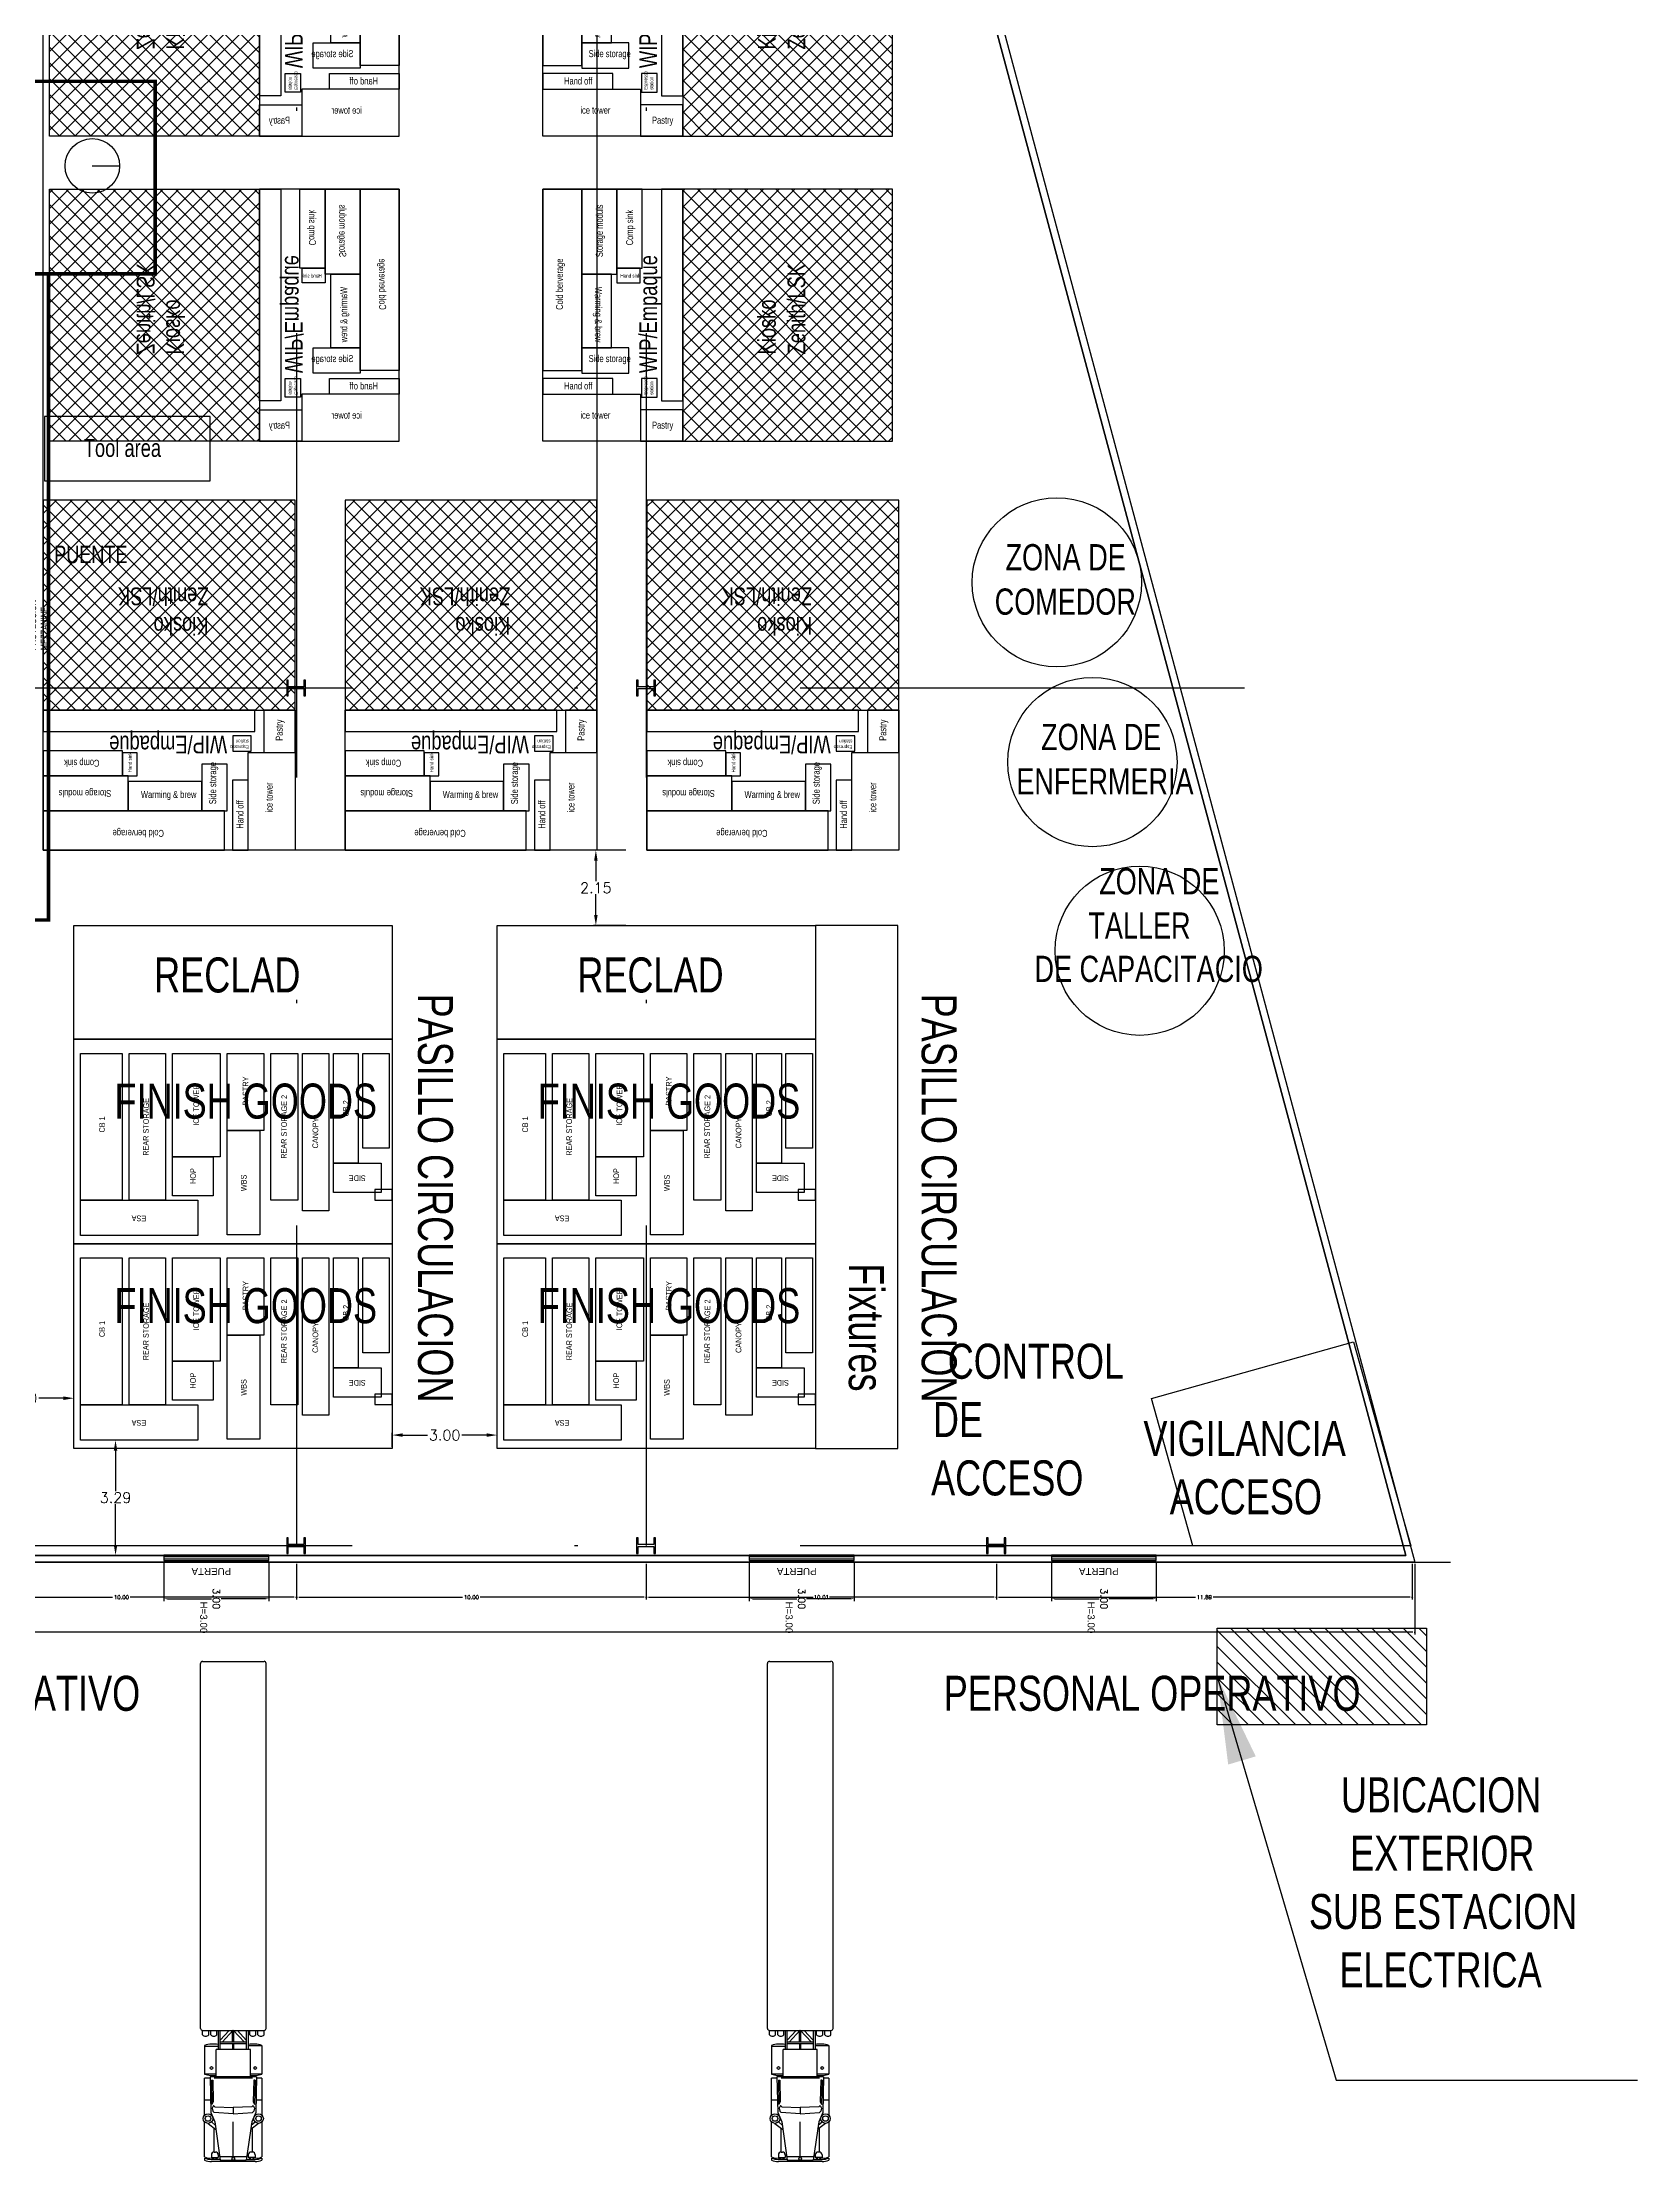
# Model space of a CAD drawing. Header units: millimetres. Extents: x -3 to 3438, y -2371 to 140.
# Drawn here: x 1212.5 to 1258.1, y 21.3 to 81.9 of the extents above; entities that cross this region are included whole.
import ezdxf

# ---------------------------------------------------------------- set-up
doc = ezdxf.new("R2010")
doc.units = ezdxf.units.MM
doc.linetypes.add('DASHDOT', pattern=[25.4, 12.7, -6.35, 0, -6.35])
doc.linetypes.add('DASHED2', pattern=[0.375, 0.25, -0.125])
doc.layers.get('0').update_dxf_attribs({"color": 3})
for name, color, linetype in [('1- 2', 223, 'Continuous'), ('1- muro de carga', 5, 'Continuous'), ('DIM GENERAL', 1, 'Continuous'), ('dim-75', 2, 'Continuous'), ('ejes', 140, 'DASHDOT'), ('LINEA LIMITE DE ZONIFICACION', 2, 'Continuous'), ('LINEA PROYECCION', 1, 'DASHED2')]:
    doc.layers.add(name, color=color, linetype=linetype)
doc.styles.add('75', font='romans.shx', dxfattribs={"height": 0.112})
doc.styles.add('ARRAY BASE$0$Standard', font='arial.ttf')
doc.styles.add('ARRAY BASE$0$STYLE1', font='swissc.ttf', dxfattribs={"width": 0.9})
doc.styles.get("Standard").update_dxf_attribs({"font": 'arial.ttf'})
doc.styles.add('TEXTO GENERAL', font='swissc.ttf', dxfattribs={"width": 0.9, "height": 1})
doc.styles.add('TEXTOS', font='romans.shx')
doc.dimstyles.new('ARRAY BASE$0$ISO-25', dxfattribs={"dimtxt": 2.5, "dimasz": 2.5, "dimexe": 1.25, "dimexo": 0.625, "dimtad": 1, "dimtxsty": 'ARRAY BASE$0$Standard', "dimcen": 2.5, "dimadec": 0, "dimazin": 0, "dimtfac": 1, "dimtmove": 0, "dimatfit": 3, "dimfxl": 1, "dimarcsym": 0})
doc.dimstyles.new('DIM-75P', dxfattribs={"dimtxt": 0.3, "dimasz": 0.3, "dimexe": 0.0675, "dimexo": 0.0468, "dimgap": 0.0375, "dimtad": 0, "dimtih": 1, "dimtoh": 1, "dimzin": 0, "dimdsep": 46, "dimtxsty": 'TEXTOS', "dimcen": 0.3, "dimclrd": 1, "dimclre": 1, "dimclrt": 2, "dimadec": 0, "dimazin": 0, "dimtfac": 1, "dimtmove": 1, "dimatfit": 3, "dimldrblk": 'flecha', "dimfxl": 0.045, "dimtolj": 1, "dimtzin": 0, "dimlwd": -1, "dimlwe": -1, "dimarcsym": 0})

# ---------------------------------------------------------------- blocks, each defined once
blk = doc.blocks.new('flecha')
at = {"ltscale": 6}
for points in [[(-0.02, 0.03), (-0.11, 0.13), (-0.12, 0.05), (-0.12, 0.21)], [(-0.02, -0.03), (-0.11, -0.13), (-0.12, -0.05), (-0.12, -0.21)]]:
    blk.add_hatch(color=256, dxfattribs=at).paths.add_polyline_path(points)
for p, q in [((0.01, -0.02), (-0.14, 0.24)), ((0.01, 0.02), (-0.14, -0.24)), ((-0.13, 0.24), (-0.13, 0.03)), ((-0.13, 0.03), (-0.1, 0.12)), ((0, 0), (-0.1, 0.12)), ((0, 0), (-0.1, -0.12)), ((-0.13, -0.02), (-0.13, -0.24)), ((-0.13, -0.02), (-0.1, -0.12))]:
    blk.add_line(p, q, dxfattribs=at)
for points in [[(-0.02, 0.03), (-0.11, 0.13), (-0.12, 0.05), (-0.12, 0.21)], [(-0.02, -0.03), (-0.11, -0.13), (-0.12, -0.05), (-0.12, -0.21)]]:
    blk.add_lwpolyline(points, close=True, dxfattribs=at)
blk = doc.blocks.new('*D161')
at = {"layer": 'Defpoints', "color": 0, "transparency": 16777216}
for p in [(1209.727, 38.429), (1219.735, 38.429), (1219.735, 37.429)]:
    blk.add_point(p, dxfattribs=at)
at = {"layer": 'dim-75', "color": 1, "transparency": 16777216}
for p, q in [((1209.727, 38.382), (1209.727, 37.361)), ((1219.735, 38.382), (1219.735, 37.361)), ((1209.791, 37.429), (1214.477, 37.429)), ((1219.671, 37.429), (1214.984, 37.429))]:
    blk.add_line(p, q, dxfattribs=at)
at = {"layer": 'dim-75', "color": 1, "transparency": 16777216, "xscale": 0.06375, "yscale": 0.06375, "zscale": 0.06375, "rotation": 180}
blk.add_blockref('flecha', (1209.727, 37.429), dxfattribs=at)
at = {"layer": 'dim-75', "color": 1, "transparency": 16777216, "xscale": 0.06375, "yscale": 0.06375, "zscale": 0.06375}
blk.add_blockref('flecha', (1219.735, 37.429), dxfattribs=at)
at = {"layer": 'dim-75', "transparency": 16777216, "insert": (1214.731, 37.429), "char_height": 0.112, "attachment_point": 5, "style": '75'}
blk.add_mtext('\\A1;10.00', dxfattribs=at)
blk = doc.blocks.new('*D162')
at = {"layer": 'Defpoints', "color": 0, "transparency": 16777216}
for p in [(1219.735, 38.429), (1229.735, 38.429), (1229.735, 37.429)]:
    blk.add_point(p, dxfattribs=at)
at = {"layer": 'dim-75', "color": 1, "transparency": 16777216}
for p, q in [((1219.735, 38.382), (1219.735, 37.361)), ((1229.735, 38.382), (1229.735, 37.361)), ((1219.798, 37.429), (1224.481, 37.429)), ((1229.671, 37.429), (1224.988, 37.429))]:
    blk.add_line(p, q, dxfattribs=at)
at = {"layer": 'dim-75', "color": 1, "transparency": 16777216, "xscale": 0.06375, "yscale": 0.06375, "zscale": 0.06375, "rotation": 180}
blk.add_blockref('flecha', (1219.735, 37.429), dxfattribs=at)
at = {"layer": 'dim-75', "color": 1, "transparency": 16777216, "xscale": 0.06375, "yscale": 0.06375, "zscale": 0.06375}
blk.add_blockref('flecha', (1229.735, 37.429), dxfattribs=at)
at = {"layer": 'dim-75', "transparency": 16777216, "insert": (1224.735, 37.429), "char_height": 0.112, "attachment_point": 5, "style": '75'}
blk.add_mtext('\\A1;10.00', dxfattribs=at)
blk = doc.blocks.new('*D163')
at = {"layer": 'Defpoints', "color": 0, "transparency": 16777216}
for p in [(1089.141, 38.429), (1251.708, 38.429), (1089.141, 36.429)]:
    blk.add_point(p, dxfattribs=at)
at = {"layer": 'dim-75', "color": 1, "transparency": 16777216}
for p, q in [((1089.141, 38.382), (1089.141, 36.361)), ((1251.708, 38.382), (1251.708, 36.361)), ((1089.205, 36.429), (1170.118, 36.429)), ((1251.644, 36.429), (1170.731, 36.429))]:
    blk.add_line(p, q, dxfattribs=at)
at = {"layer": 'dim-75', "color": 1, "transparency": 16777216, "xscale": 0.06375, "yscale": 0.06375, "zscale": 0.06375, "rotation": 180}
blk.add_blockref('flecha', (1089.141, 36.429), dxfattribs=at)
at = {"layer": 'dim-75', "color": 1, "transparency": 16777216, "xscale": 0.06375, "yscale": 0.06375, "zscale": 0.06375}
blk.add_blockref('flecha', (1251.708, 36.429), dxfattribs=at)
at = {"layer": 'dim-75', "transparency": 16777216, "insert": (1170.425, 36.429), "char_height": 0.112, "attachment_point": 5, "style": '75'}
blk.add_mtext('\\A1;162.50', dxfattribs=at)
blk = doc.blocks.new('*D164')
at = {"layer": 'Defpoints', "color": 0, "transparency": 16777216}
for p in [(1229.735, 38.429), (1239.743, 38.429), (1239.743, 37.429)]:
    blk.add_point(p, dxfattribs=at)
at = {"layer": 'dim-75', "color": 1, "transparency": 16777216}
for p, q in [((1229.735, 38.382), (1229.735, 37.361)), ((1239.743, 38.382), (1239.743, 37.361)), ((1229.799, 37.429), (1234.501, 37.429)), ((1239.679, 37.429), (1234.976, 37.429))]:
    blk.add_line(p, q, dxfattribs=at)
at = {"layer": 'dim-75', "color": 1, "transparency": 16777216, "xscale": 0.06375, "yscale": 0.06375, "zscale": 0.06375, "rotation": 180}
blk.add_blockref('flecha', (1229.735, 37.429), dxfattribs=at)
at = {"layer": 'dim-75', "color": 1, "transparency": 16777216, "xscale": 0.06375, "yscale": 0.06375, "zscale": 0.06375}
blk.add_blockref('flecha', (1239.743, 37.429), dxfattribs=at)
at = {"layer": 'dim-75', "transparency": 16777216, "insert": (1234.739, 37.429), "char_height": 0.112, "attachment_point": 5, "style": '75'}
blk.add_mtext('\\A1;10.01', dxfattribs=at)
blk = doc.blocks.new('*D165')
at = {"layer": 'Defpoints', "color": 0, "transparency": 16777216}
for p in [(1239.743, 38.429), (1251.633, 38.429), (1251.633, 37.429)]:
    blk.add_point(p, dxfattribs=at)
at = {"layer": 'dim-75', "color": 1, "transparency": 16777216}
for p, q in [((1239.743, 38.382), (1239.743, 37.361)), ((1251.633, 38.382), (1251.633, 37.361)), ((1239.807, 37.429), (1245.437, 37.429)), ((1251.569, 37.429), (1245.939, 37.429))]:
    blk.add_line(p, q, dxfattribs=at)
at = {"layer": 'dim-75', "color": 1, "transparency": 16777216, "xscale": 0.06375, "yscale": 0.06375, "zscale": 0.06375, "rotation": 180}
blk.add_blockref('flecha', (1239.743, 37.429), dxfattribs=at)
at = {"layer": 'dim-75', "color": 1, "transparency": 16777216, "xscale": 0.06375, "yscale": 0.06375, "zscale": 0.06375}
blk.add_blockref('flecha', (1251.633, 37.429), dxfattribs=at)
at = {"layer": 'dim-75', "transparency": 16777216, "insert": (1245.688, 37.429), "char_height": 0.112, "attachment_point": 5, "style": '75'}
blk.add_mtext('\\A1;11.89', dxfattribs=at)
blk = doc.blocks.new('malla1x1')
at = {"color": 1, "linetype": 'Continuous', "ltscale": 0.01}
blk.add_lwpolyline([(80.173, 79.605), (0, 79.605), (0, 0), (101.556, 0)], close=True, dxfattribs=at)
blk = doc.blocks.new('ARRAY BASE$0$FINISH')
for points in [[(5.845, 9.099), (5.845, 0), (0, 0), (0, 9.099)], [(0.237, 5.558), (0.237, 8.908), (1.247, 8.908), (1.247, 5.558)], [(5.442, 7.719), (1.247, 7.719), (1.247, 8.908), (5.442, 8.908)], [(5.442, 6.48), (1.247, 6.48), (1.247, 7.519), (5.442, 7.519)], [(2.491, 5.122), (1.374, 5.122), (1.374, 6.28), (2.491, 6.28)], [(5.442, 4.914), (2.491, 4.914), (2.491, 6.28), (5.442, 6.28)], [(0.259, 4.714), (3.239, 4.714), (3.239, 3.784), (0.259, 3.784)], [(5.442, 3.673), (3.239, 3.673), (3.239, 4.714), (5.442, 4.714)], [(1.247, 3.473), (5.442, 3.473), (5.442, 2.703), (1.247, 2.703)], [(5.442, 1.809), (0.947, 1.809), (0.947, 2.566), (5.442, 2.566)], [(2.301, 1.683), (2.301, 0.318), (1.468, 0.318), (1.468, 1.683)], [(2.301, 0.973), (2.301, 1.683), (5.442, 1.683), (5.442, 0.973)], [(5.442, 0.086), (2.735, 0.086), (2.735, 0.843), (5.442, 0.843)], [(1.55, 0), (1.55, 0.495), (1.25, 0.495), (1.25, 0)]]:
    blk.add_lwpolyline(points, close=True)
at = {"style": 'TEXTO GENERAL'}
for s, width, gutter_width, heights, insert, char_height, attachment_point, rotation in [('\\pi0.89876;CB 1', 2.11022, 20.17, [0], (2.283, 8.385), 0.16136, 1, 359.60094), ('ESA ', 1.48497, 20.17, [0.193], (0.648, 7.242), 0.1614, 2, 89.60094), ('\\pi0.9016;FINISH GOODS ', 8.493, 12.5, [4.341], (4.579, 8.84), 1, 1, 270), ('REAR STORAGE', 2.11022, 20.17, [0], (3.344, 7.12), 0.16136, 2, 359.60094), ('HOP ', 1.09476, 20.17, [0.213], (1.936, 5.776), 0.1614, 2, 359.60094), ('ICE TOWER', 2.11022, 20.17, [0], (3.966, 5.684), 0.1614, 2, 359.60094), ('WBS ', 1.48497, 20.17, [0.193], (1.743, 4.326), 0.1614, 2, 359.60094), ('PASTRY ', 2.11022, 20.17, [0], (4.366, 4.274), 0.1614, 2, 359.60094), ('REAR STORAGE 2 ', 2.88701, 20.17, [0.516], (3.345, 3.174), 0.16136, 2, 359.60094), ('CANOPY ', 2.11022, 20.17, [0], (3.167, 2.278), 0.1614, 2, 359.60094), ('CB 2', 0.72255, 20.17, [0.176], (3.872, 1.406), 0.1614, 2, 359.60094), ('SIDE ', 1.09476, 20.17, [0.213], (1.795, 1.001), 0.1614, 2, 89.60094)]:
    blk.add_mtext_dynamic_manual_height_columns(s, width=width, gutter_width=gutter_width, heights=heights, dxfattribs=dict(at, insert=insert, char_height=char_height, attachment_point=attachment_point, rotation=rotation))
blk = doc.blocks.new('*D188')
at = {"layer": 'Defpoints', "color": 0, "ltscale": 0.01, "transparency": 16777216}
for p in [(1.5, 1.243), (-1.5, 0.15), (1.5, 0.15)]:
    blk.add_point(p, dxfattribs=at)
at = {"layer": 'DIM GENERAL', "color": 1, "ltscale": 0.01, "transparency": 16777216}
for p, q in [((-1.5, 0.197), (-1.5, 1.31)), ((-1.4, 1.243), (-0.138, 1.243)), ((1.4, 1.243), (0.137, 1.243)), ((1.5, 0.197), (1.5, 1.31))]:
    blk.add_line(p, q, dxfattribs=at)
for points in [[(-1.4, 1.226), (-1.4, 1.26), (-1.5, 1.243)], [(1.4, 1.226), (1.4, 1.26), (1.5, 1.243)]]:
    blk.add_solid(points, dxfattribs=at)
at = {"layer": 'DIM GENERAL', "color": 2, "ltscale": 0.01, "transparency": 16777216, "insert": (0, 1.243), "char_height": 0.2, "attachment_point": 5, "rotation": 90, "style": 'TEXTOS'}
blk.add_mtext('\\A1;3.00', dxfattribs=at)
blk = doc.blocks.new('*D194')
at = {"layer": 'Defpoints', "color": 0, "ltscale": 0.01, "transparency": 16777216}
for p in [(1213.373, 43.116), (1210.373, 42.128), (1213.373, 41.682)]:
    blk.add_point(p, dxfattribs=at)
at = {"layer": 'LINEA LIMITE DE ZONIFICACION', "color": 1, "ltscale": 0.01, "transparency": 16777216}
for p, q in [((1210.373, 42.174), (1210.373, 43.183)), ((1210.673, 43.116), (1211.379, 43.116)), ((1213.073, 43.116), (1212.368, 43.116)), ((1213.373, 41.729), (1213.373, 43.183))]:
    blk.add_line(p, q, dxfattribs=at)
for points in [[(1210.673, 43.166), (1210.673, 43.066), (1210.373, 43.116)], [(1213.073, 43.166), (1213.073, 43.066), (1213.373, 43.116)]]:
    blk.add_solid(points, dxfattribs=at)
at = {"layer": 'LINEA LIMITE DE ZONIFICACION', "color": 2, "ltscale": 0.01, "transparency": 16777216, "insert": (1211.873, 43.116), "char_height": 0.3, "attachment_point": 5, "style": 'TEXTOS'}
blk.add_mtext('\\A1;3.00', dxfattribs=at)
blk = doc.blocks.new('*D195')
at = {"layer": 'Defpoints', "color": 0, "ltscale": 0.01, "transparency": 16777216}
for p in [(1215.238, 41.919), (1214.562, 38.626), (1215.238, 38.626)]:
    blk.add_point(p, dxfattribs=at)
at = {"layer": 'LINEA LIMITE DE ZONIFICACION', "color": 1, "ltscale": 0.01, "transparency": 16777216}
for p, q in [((1215.192, 41.919), (1214.495, 41.919)), ((1214.562, 41.619), (1214.562, 40.46)), ((1214.562, 38.926), (1214.562, 40.085)), ((1215.192, 38.626), (1214.495, 38.626))]:
    blk.add_line(p, q, dxfattribs=at)
for points in [[(1214.512, 41.619), (1214.612, 41.619), (1214.562, 41.919)], [(1214.512, 38.926), (1214.612, 38.926), (1214.562, 38.626)]]:
    blk.add_solid(points, dxfattribs=at)
at = {"layer": 'LINEA LIMITE DE ZONIFICACION', "color": 2, "ltscale": 0.01, "transparency": 16777216, "insert": (1214.562, 40.273), "char_height": 0.3, "attachment_point": 5, "style": 'TEXTOS'}
blk.add_mtext('\\A1;3.29', dxfattribs=at)
blk = doc.blocks.new('*D196')
at = {"layer": 'Defpoints', "color": 0, "ltscale": 0.01, "transparency": 16777216}
for p in [(1225.472, 42.062), (1222.472, 41.682), (1225.472, 41.682)]:
    blk.add_point(p, dxfattribs=at)
at = {"layer": 'LINEA LIMITE DE ZONIFICACION', "color": 1, "ltscale": 0.01, "transparency": 16777216}
for p, q in [((1222.472, 41.729), (1222.472, 42.13)), ((1222.772, 42.062), (1223.477, 42.062)), ((1225.172, 42.062), (1224.466, 42.062)), ((1225.472, 41.729), (1225.472, 42.13))]:
    blk.add_line(p, q, dxfattribs=at)
for points in [[(1222.772, 42.112), (1222.772, 42.012), (1222.472, 42.062)], [(1225.172, 42.112), (1225.172, 42.012), (1225.472, 42.062)]]:
    blk.add_solid(points, dxfattribs=at)
at = {"layer": 'LINEA LIMITE DE ZONIFICACION', "color": 2, "ltscale": 0.01, "transparency": 16777216, "insert": (1223.972, 42.062), "char_height": 0.3, "attachment_point": 5, "style": 'TEXTOS'}
blk.add_mtext('\\A1;3.00', dxfattribs=at)
blk = doc.blocks.new('*D197')
at = {"layer": 'Defpoints', "color": 0, "ltscale": 0.01, "transparency": 16777216}
for p in [(1229.201, 58.779), (1228.293, 56.626), (1229.201, 56.626)]:
    blk.add_point(p, dxfattribs=at)
at = {"layer": 'LINEA LIMITE DE ZONIFICACION', "color": 1, "ltscale": 0.01, "transparency": 16777216}
for p, q in [((1229.154, 58.779), (1228.226, 58.779)), ((1228.293, 58.479), (1228.293, 57.89)), ((1228.293, 56.926), (1228.293, 57.515)), ((1229.154, 56.626), (1228.226, 56.626))]:
    blk.add_line(p, q, dxfattribs=at)
for points in [[(1228.243, 58.479), (1228.343, 58.479), (1228.293, 58.779)], [(1228.243, 56.926), (1228.343, 56.926), (1228.293, 56.626)]]:
    blk.add_solid(points, dxfattribs=at)
at = {"layer": 'LINEA LIMITE DE ZONIFICACION', "color": 2, "ltscale": 0.01, "transparency": 16777216, "insert": (1228.293, 57.702), "char_height": 0.3, "attachment_point": 5, "style": 'TEXTOS'}
blk.add_mtext('\\A1;2.15', dxfattribs=at)
blk = doc.blocks.new('ARRAY BASE$0$TRAILER')
for p, q in [((3139.685, 2347.595), (3139.685, 2358.025)), ((3139.744, 2358.083), (3141.501, 2358.083)), ((3141.56, 2347.595), (3141.56, 2358.025)), ((3139.744, 2347.537), (3141.501, 2347.537)), ((3139.744, 2347.411), (3139.744, 2347.537)), ((3139.919, 2347.411), (3139.919, 2347.537)), ((3139.978, 2347.411), (3139.978, 2347.537)), ((3140.154, 2347.411), (3140.154, 2347.537)), ((3140.193, 2347.537), (3140.193, 2346.99)), ((3140.251, 2346.99), (3140.251, 2347.537)), ((3140.251, 2347.262), (3140.506, 2347.537)), ((3140.305, 2347.205), (3140.623, 2347.548)), ((3140.603, 2347.205), (3140.603, 2347.527)), ((3140.623, 2347.548), (3140.94, 2347.205)), ((3140.642, 2347.205), (3140.642, 2347.527)), ((3140.739, 2347.537), (3140.994, 2347.262)), ((3140.994, 2347.537), (3140.994, 2346.99)), ((3141.052, 2347.537), (3141.052, 2346.99)), ((3141.091, 2347.411), (3141.091, 2347.537)), ((3141.267, 2347.411), (3141.267, 2347.537)), ((3141.326, 2347.411), (3141.326, 2347.537)), ((3141.501, 2347.411), (3141.501, 2347.537)), ((3139.802, 2347.107), (3139.802, 2346.287)), ((3139.802, 2347.088), (3140.193, 2347.088)), ((3140.134, 2346.209), (3140.134, 2346.99)), ((3141.111, 2346.99), (3140.134, 2346.99)), ((3140.994, 2347.205), (3140.251, 2347.205)), ((3140.251, 2347.166), (3140.994, 2347.166)), ((3140.603, 2347.166), (3140.603, 2346.99)), ((3140.642, 2346.99), (3140.642, 2347.166)), ((3141.052, 2347.107), (3141.443, 2347.107)), ((3141.111, 2346.209), (3141.111, 2346.99)), ((3141.443, 2347.107), (3141.443, 2346.287)), ((3140.134, 2346.287), (3139.802, 2346.287)), ((3139.958, 2346.17), (3139.802, 2346.17)), ((3139.802, 2345.113), (3139.802, 2346.17)), ((3141.287, 2346.209), (3139.958, 2346.209)), ((3139.958, 2346.209), (3139.978, 2345.193)), ((3139.999, 2346.111), (3140.013, 2345.419)), ((3139.999, 2346.111), (3140.038, 2346.111)), ((3140.038, 2346.111), (3140.05, 2345.494)), ((3141.169, 2346.17), (3140.076, 2346.17)), ((3141.443, 2346.287), (3141.111, 2346.287)), ((3141.207, 2346.111), (3141.195, 2345.494)), ((3141.246, 2346.111), (3141.207, 2346.111)), ((3141.246, 2346.111), (3141.232, 2345.419)), ((3141.287, 2346.209), (3141.267, 2345.193)), ((3141.443, 2346.17), (3141.287, 2346.17)), ((3141.443, 2346.17), (3141.443, 2345.113)), ((3139.958, 2345.545), (3139.802, 2345.545)), ((3140.05, 2345.494), (3140.013, 2345.419)), ((3141.195, 2345.494), (3141.232, 2345.419)), ((3141.443, 2345.545), (3141.287, 2345.545)), ((3139.802, 2343.924), (3139.802, 2344.922)), ((3139.9, 2344.881), (3140.126, 2344.707)), ((3139.978, 2345.193), (3140.095, 2344.92)), ((3140.109, 2344.824), (3139.998, 2344.92)), ((3140.056, 2345.388), (3140.017, 2345.31)), ((3140.017, 2345.31), (3140.037, 2345.232)), ((3140.037, 2345.232), (3140.076, 2345.193)), ((3140.056, 2345.388), (3140.095, 2345.349)), ((3140.623, 2345.154), (3140.076, 2345.193)), ((3140.095, 2345.349), (3140.623, 2345.33)), ((3140.095, 2344.92), (3140.251, 2343.826)), ((3141.15, 2345.349), (3140.623, 2345.33)), ((3140.623, 2345.33), (3140.623, 2345.154)), ((3140.623, 2345.33), (3140.623, 2345.154)), ((3140.623, 2345.154), (3141.169, 2345.193)), ((3140.623, 2343.924), (3140.623, 2344.92)), ((3141.15, 2344.92), (3140.994, 2343.826)), ((3141.345, 2344.881), (3141.12, 2344.707)), ((3141.136, 2344.824), (3141.248, 2344.92)), ((3141.189, 2345.388), (3141.15, 2345.349)), ((3141.267, 2345.193), (3141.15, 2344.92)), ((3141.208, 2345.232), (3141.169, 2345.193)), ((3141.189, 2345.388), (3141.228, 2345.31)), ((3141.228, 2345.31), (3141.208, 2345.232)), ((3141.443, 2344.922), (3141.443, 2343.924)), ((3140.076, 2344.06), (3140.076, 2344.744)), ((3141.169, 2344.06), (3141.169, 2344.744)), ((3139.802, 2343.884), (3139.802, 2343.826)), ((3139.998, 2343.982), (3139.998, 2343.904)), ((3139.998, 2343.904), (3140.193, 2343.904)), ((3140.248, 2343.845), (3139.998, 2343.845)), ((3141.248, 2343.787), (3139.998, 2343.787)), ((3140.076, 2344.06), (3140.115, 2344.06)), ((3140.193, 2343.982), (3140.193, 2343.904)), ((3140.193, 2343.963), (3140.229, 2343.963)), ((3141.009, 2343.924), (3140.236, 2343.924)), ((3140.251, 2343.826), (3140.994, 2343.826)), ((3140.997, 2343.845), (3141.248, 2343.845)), ((3141.052, 2343.963), (3141.016, 2343.963)), ((3141.052, 2343.982), (3141.052, 2343.904)), ((3141.248, 2343.904), (3141.052, 2343.904)), ((3141.169, 2344.06), (3141.13, 2344.06)), ((3141.248, 2343.982), (3141.248, 2343.904)), ((3141.443, 2343.884), (3141.443, 2343.826))]:
    blk.add_line(p, q)
for centre, radius in [((3139.998, 2346.463), 0.0391), ((3141.248, 2346.463), 0.0391), ((3139.9, 2345.017), 0.137), ((3139.9, 2345.017), 0.0781), ((3141.345, 2345.017), 0.137), ((3141.345, 2345.017), 0.0781), ((3140.623, 2343.865), 0.0391)]:
    blk.add_circle(centre, radius)
for centre, radius, start, end in [((3139.744, 2358.025), 0.0586, 90, 180), ((3141.501, 2358.025), 0.0586, 0, 90), ((3139.744, 2347.595), 0.0586, 180, 270), ((3139.832, 2347.491), 0.118, 222.07502, 317.92498), ((3140.066, 2347.491), 0.118, 222.07502, 317.92498), ((3141.179, 2347.491), 0.118, 222.07502, 317.92498), ((3141.414, 2347.491), 0.118, 222.07502, 317.92498), ((3141.501, 2347.595), 0.0586, 270, 0), ((3140.037, 2346.424), 0.723, 77.51311, 108.92464), ((3141.208, 2346.424), 0.723, 71.07536, 102.48689), ((3140.037, 2346.97), 0.723, 251.07536, 277.76643), ((3141.208, 2346.97), 0.723, 262.23357, 288.92464), ((3139.939, 2344.143), 0.259, 238.10921, 283.0861), ((3140.144, 2345.086), 1.249, 254.11615, 263.26399), ((3140.144, 2345.027), 1.249, 254.11615, 263.26399), ((3140.076, 2343.982), 0.0781, 90, 180), ((3140.046, 2343.933), 0.0488, 216.8699, 323.1301), ((3140.144, 2343.933), 0.0488, 216.8699, 323.1301), ((3140.115, 2343.982), 0.0781, 0, 90), ((3141.13, 2343.982), 0.0781, 90, 180), ((3141.101, 2343.933), 0.0488, 216.8699, 323.1301), ((3141.199, 2343.933), 0.0488, 216.8699, 323.1301), ((3141.169, 2343.982), 0.0781, 0, 90), ((3141.306, 2344.143), 0.259, 256.9139, 301.89079), ((3141.101, 2345.086), 1.249, 276.73601, 285.88385), ((3141.101, 2345.027), 1.249, 276.73601, 285.88385)]:
    blk.add_arc(centre, radius, start, end)
blk = doc.blocks.new('ARRAY BASE$0$KIOSKO DE ARMADO')
h = blk.add_hatch()
h.set_pattern_fill('ANSI37', color=256, scale=0.1, angle=180)
h.set_pattern_definition([(225, (2482.8771, 1339.67897), (0.224506403, -0.224506403), []), (315, (2482.8771, 1339.67897), (0.224506403, 0.224506403), [])])
h.paths.add_polyline_path([(7.2, 10), (0, 10), (0, 4), (7.2, 4)])
for points in [[(7.2, 10), (0, 10), (0, 4), (7.2, 4)], [(0, 4), (7.2, 4), (7.2, 0), (0, 0)], [(7.2, 4), (7.2, 0), (0, 0), (0, 4)], [(6.05, 3.39), (6.05, 4), (0, 4), (0, 3.39)], [(6.303, 2.79), (7.2, 2.79), (7.2, 4), (6.303, 4)], [(5.943, 2.825), (5.943, 3.265), (5.413, 3.265), (5.413, 2.825)], [(2.26, 2.12), (2.26, 2.84), (0, 2.84), (0, 2.12)], [(2.68, 2.78), (2.26, 2.78), (2.26, 2.12), (2.68, 2.12)], [(4.53, 2.46), (4.53, 1.12), (5.26, 1.12), (5.26, 2.46)], [(5.86, 2.79), (7.2, 2.79), (7.2, 0), (5.86, 0)], [(2.43, 1.12), (2.43, 2.12), (0, 2.12), (0, 1.12)], [(2.43, 1.96), (2.43, 1.12), (4.53, 1.12), (4.53, 1.96)], [(5.41, 0), (5.86, 0), (5.86, 2), (5.41, 2)], [(5.18, 0), (5.18, 1.12), (0, 1.12), (0, 0)]]:
    blk.add_lwpolyline(points, close=True)
at = {"attachment_point": 1, "style": 'TEXTO GENERAL'}
for s, insert, char_height, rotation in [('Kiosko Zenith/LSK', (4.722, 6.152), 0.50733, 180), ('Pastry', (6.643, 3.123), 0.2, 90), ('WIP/Empaque', (5.255, 2.761), 0.50733, 180), ('Espresso\\Pstation', (5.875, 2.891), 0.1, 180), ('Comp sink', (1.604, 2.382), 0.2, 180), ('Hand sink', (2.424, 2.218), 0.1, 90), ('Side storage', (4.741, 1.31), 0.2, 90), ('ice tower', (6.357, 1.074), 0.2, 90), ('Storage moduls', (1.942, 1.518), 0.2, 180), ('Hand off', (5.522, 0.609), 0.2, 90), ('Cold berverage', (3.448, 0.377), 0.2, 180)]:
    blk.add_mtext_dynamic_manual_height_columns(s, width=3.63915, gutter_width=2.537, heights=[0], dxfattribs=dict(at, insert=insert, char_height=char_height, rotation=rotation))
at = {"insert": (2.791, 1.689), "char_height": 0.2, "attachment_point": 1, "style": 'TEXTO GENERAL'}
blk.add_mtext_dynamic_manual_height_columns('Warming & brew', width=3.63915, gutter_width=2.537, heights=[0], dxfattribs=at)
blk = doc.blocks.new('10')
h = blk.add_hatch()
h.set_pattern_fill('ANSI37', color=256, scale=0.1, angle=180)
h.set_pattern_definition([(225, (2475.6771, 1329.67897), (0.224506403, -0.224506403), []), (315, (2475.6771, 1329.67897), (0.224506403, 0.224506403), [])])
h.paths.add_polyline_path([(0, -6), (0, -4.005), (-1.076, 0), (-7.2, 0), (-7.2, -6)])
for points in [[(-8.448, -38.48), (-24.275, -38.48), (-24.275, 0), (-8.448, 0)], [(-7.2, -6), (0, -6), (0, -10), (-7.2, -10)], [(0, -6), (0, -10), (-7.2, -10), (-7.2, -6)], [(-1.15, -6.61), (-1.15, -6), (-7.2, -6), (-7.2, -6.61)], [(-0.897, -7.21), (0, -7.21), (0, -6), (-0.897, -6)], [(-4.94, -7.88), (-4.94, -7.16), (-7.2, -7.16), (-7.2, -7.88)], [(-4.52, -7.22), (-4.94, -7.22), (-4.94, -7.88), (-4.52, -7.88)], [(-1.257, -7.175), (-1.257, -6.735), (-1.787, -6.735), (-1.787, -7.175)], [(-1.34, -7.21), (0, -7.21), (0, -10), (-1.34, -10)], [(-2.67, -7.54), (-2.67, -8.88), (-1.94, -8.88), (-1.94, -7.54)], [(-4.77, -8.88), (-4.77, -7.88), (-7.2, -7.88), (-7.2, -8.88)], [(-4.77, -8.04), (-4.77, -8.88), (-2.67, -8.88), (-2.67, -8.04)], [(-1.79, -10), (-1.34, -10), (-1.34, -8), (-1.79, -8)], [(-2.02, -10), (-2.02, -8.88), (-7.2, -8.88), (-7.2, -10)], [(-24.275, -12.209), (-19.544, -12.209), (-19.544, -10.37), (-24.275, -10.37)], [(-24.239, -27.931), (-19.508, -27.931), (-19.508, -26.092), (-24.239, -26.092)]]:
    blk.add_lwpolyline(points, close=True)
blk.add_lwpolyline([(-1.076, 0), (-7.2, 0), (-7.2, -6), (0, -6), (0, -4.005)])
for p in [(-24.096, -10), (-15.648, -10), (-24.275, -38.48), (-15.648, -38.48), (-7.021, -38.48)]:
    blk.add_blockref('ARRAY BASE$0$KIOSKO DE ARMADO', p)
at = {"xscale": -1, "rotation": 90}
for p in [(-14.099, -10.88), (-14.099, -19.594)]:
    blk.add_blockref('ARRAY BASE$0$KIOSKO DE ARMADO', p, dxfattribs=at)
at = {"rotation": 270}
for p in [(-9.997, -10.88), (-9.997, -19.594)]:
    blk.add_blockref('ARRAY BASE$0$KIOSKO DE ARMADO', p, dxfattribs=at)
at = {"attachment_point": 1, "style": 'ARRAY BASE$0$STYLE1'}
for s, insert, char_height, rotation in [('Kiosko Zenith/LSK', (-2.478, -3.848), 0.50733, 180), ('WIP/Empaque', (-1.945, -7.239), 0.50733, 180), ('Pastry', (-0.557, -6.877), 0.2, 90), ('Espresso\\Pstation', (-1.325, -7.109), 0.1, 180), ('Comp sink', (-5.596, -7.618), 0.2, 180), ('Hand sink', (-4.776, -7.782), 0.1, 90), ('Side storage', (-2.459, -8.69), 0.2, 90), ('Storage moduls', (-5.258, -8.482), 0.2, 180), ('ice tower', (-0.843, -8.926), 0.2, 90), ('Hand off', (-1.678, -9.391), 0.2, 90), ('Cold berverage', (-3.752, -9.623), 0.2, 180)]:
    blk.add_mtext_dynamic_manual_height_columns(s, width=3.63915, gutter_width=2.537, heights=[0], dxfattribs=dict(at, insert=insert, char_height=char_height, rotation=rotation))
for s, insert, char_height in [('Warming & brew', (-4.409, -8.311), 0.2), ('Tool area', (-23.155, -11.015), 0.5073), ('Tool area', (-23.119, -26.737), 0.5073)]:
    blk.add_mtext_dynamic_manual_height_columns(s, width=3.63915, gutter_width=2.537, heights=[0], dxfattribs=dict(at, insert=insert, char_height=char_height))
blk = doc.blocks.new('planta conjunto')
at = {"layer": '1- 2', "lineweight": 25}
for points in [[(130.806, 25.012), (130.356, 25.012), (130.356, 25.209), (130.316, 25.209), (130.316, 24.759), (130.356, 24.759), (130.356, 24.964), (130.806, 24.964), (130.806, 24.759), (130.853, 24.759), (130.853, 25.209), (130.806, 25.209), (130.806, 25.012)], [(130.806, 25.012), (130.356, 25.012), (130.356, 25.209), (130.316, 25.209), (130.316, 24.759), (130.356, 24.759), (130.356, 24.964), (130.806, 24.964), (130.806, 24.759), (130.853, 24.759), (130.853, 25.209), (130.806, 25.209), (130.806, 25.012)], [(140.814, 25.012), (140.363, 25.012), (140.363, 25.209), (140.316, 25.209), (140.316, 24.759), (140.363, 24.759), (140.363, 24.964), (140.814, 24.964), (140.814, 24.759), (140.861, 24.759), (140.861, 25.209), (140.814, 25.209), (140.814, 25.012)], [(140.814, 25.012), (140.363, 25.012), (140.363, 25.209), (140.316, 25.209), (140.316, 24.759), (140.363, 24.759), (140.363, 24.964), (140.814, 24.964), (140.814, 24.759), (140.861, 24.759), (140.861, 25.209), (140.814, 25.209), (140.814, 25.012)], [(130.806, 0.502), (130.356, 0.502), (130.356, 0.699), (130.316, 0.699), (130.316, 0.249), (130.356, 0.249), (130.356, 0.454), (130.806, 0.454), (130.806, 0.249), (130.853, 0.249), (130.853, 0.699), (130.806, 0.699), (130.806, 0.502)], [(130.806, 0.502), (130.356, 0.502), (130.356, 0.699), (130.316, 0.699), (130.316, 0.249), (130.356, 0.249), (130.356, 0.454), (130.806, 0.454), (130.806, 0.249), (130.853, 0.249), (130.853, 0.699), (130.806, 0.699), (130.806, 0.502)], [(140.814, 0.502), (140.363, 0.502), (140.363, 0.699), (140.316, 0.699), (140.316, 0.249), (140.363, 0.249), (140.363, 0.454), (140.814, 0.454), (140.814, 0.249), (140.861, 0.249), (140.861, 0.699), (140.814, 0.699), (140.814, 0.502)], [(140.814, 0.502), (140.363, 0.502), (140.363, 0.699), (140.316, 0.699), (140.316, 0.249), (140.363, 0.249), (140.363, 0.454), (140.814, 0.454), (140.814, 0.249), (140.861, 0.249), (140.861, 0.699), (140.814, 0.699), (140.814, 0.502)], [(150.822, 0.502), (150.371, 0.502), (150.371, 0.699), (150.324, 0.699), (150.324, 0.249), (150.371, 0.249), (150.371, 0.454), (150.822, 0.454), (150.822, 0.249), (150.869, 0.249), (150.869, 0.699), (150.822, 0.699), (150.822, 0.502)], [(150.822, 0.502), (150.371, 0.502), (150.371, 0.699), (150.324, 0.699), (150.324, 0.249), (150.371, 0.249), (150.371, 0.454), (150.822, 0.454), (150.822, 0.249), (150.869, 0.249), (150.869, 0.699), (150.822, 0.699), (150.822, 0.502)]]:
    blk.add_lwpolyline(points, dxfattribs=at)
at = {"layer": '1- muro de carga', "lineweight": 25}
blk.add_lwpolyline([(0, 0), (0, 80), (141.082, 80), (162.567, 0)], close=True, dxfattribs=at)
blk.add_lwpolyline([(6.09, 0.197), (0.197, 0.197), (0.197, 79.803), (140.923, 79.803), (162.306, 0.197), (7.291, 0.197)], dxfattribs=at)
at = {"layer": 'ejes'}
for p, q in [((130.594, 86.124), (130.594, 0.474)), ((140.594, 86.124), (140.594, 0.474)), ((-8.01, 24.984), (162.449, 24.984)), ((-8.01, 0.474), (162.449, 0.474))]:
    blk.add_line(p, q, dxfattribs=at)
blk.add_blockref('malla1x1', (60.75, 0.197))
at = {"layer": 'dim-75'}
for base, p1, p2, text, picture, middle in [((0, -2), (162.567, 0), (0, 0), '162.50', '*D163', (81.284, -2)), ((130.594, -1), (120.586, 0), (130.594, 0), '10.00', '*D161', (125.59, -1))]:
    dim = blk.add_linear_dim(base=base, p1=p1, p2=p2, text=text, dimstyle='DIM-75P', dxfattribs=at)
    dim.commit()
    dim.dimension.update_dxf_attribs({"geometry": picture, "text_midpoint": middle, "insert": (-1089.141, -38.429)})
for base, p1, p2, picture, middle in [((140.594, -1), (130.594, 0), (140.594, 0), '*D162', (135.594, -1)), ((150.602, -1), (140.594, 0), (150.602, 0), '*D164', (145.598, -1)), ((162.492, -1), (150.602, 0), (162.492, 0), '*D165', (156.547, -1))]:
    dim = blk.add_linear_dim(base=base, p1=p1, p2=p2, dimstyle='DIM-75P', dxfattribs=at)
    dim.commit()
    dim.dimension.update_dxf_attribs({"geometry": picture, "text_midpoint": middle, "insert": (-1089.141, -38.429)})
blk = doc.blocks.new('ARRAY BASE$0$PUERTA TRANSICION')
at = {"color": 1}
for points in [[(-1.5, 0), (1.5, 0), (1.5, 0.15), (-1.5, 0.15)], [(1.5, 0.05), (1.5, 0.1), (-1.5, 0.1), (-1.5, 0.05)]]:
    blk.add_lwpolyline(points, close=True, dxfattribs=at)
at = {"color": 2, "ltscale": 0.01, "insert": (0.263, 1.323), "char_height": 0.2, "attachment_point": 1, "rotation": 90}
blk.add_mtext_dynamic_manual_height_columns('H=3.00', width=0.44515, gutter_width=12.5, heights=[0], dxfattribs=at)
at = {"insert": (-0.529, 0.563), "char_height": 0.2, "attachment_point": 1, "style": 'ARRAY BASE$0$Standard'}
blk.add_mtext_dynamic_manual_height_columns('\\pi0.1067;PUERTA', width=1.32555, gutter_width=13.918, heights=[0.278], dxfattribs=at)
at = {"layer": 'DIM GENERAL', "ltscale": 0.01}
dim = blk.add_linear_dim(base=(1.5, 1.243), p1=(-1.5, 0.15), p2=(1.5, 0.15), angle=180, dimstyle='DIM-75P', dxfattribs=at)
dim.commit()
dim.dimension.update_dxf_attribs({"geometry": '*D188', "text_midpoint": (0, 1.243)})

msp = doc.modelspace()

# ---------------------------------------------------------------- hatches: boundary and pattern name
h = msp.add_hatch()
h.set_pattern_fill('ANSI31', color=256, scale=0.1, angle=-90)
h.set_pattern_definition([(315, (1246.0556, 33.77945), (0.224506, 0.224506), [])])
h.paths.add_polyline_path([(1246.056, 33.779), (1246.056, 36.545), (1252.042, 36.545), (1252.042, 33.779)])

# ---------------------------------------------------------------- linework, layer by layer
msp.add_line((1150.223, 38.429), (1252.723, 38.429))
at = {"ltscale": 2}
msp.add_lwpolyline([(1213.898, 78.33), (1214.678, 78.33)], dxfattribs=at)
for points in [[(1222.472, 53.372), (1213.373, 53.372), (1213.373, 56.626), (1222.472, 56.626)], [(1234.57, 53.372), (1225.472, 53.372), (1225.472, 56.626), (1234.57, 56.626)], [(1234.57, 41.682), (1236.921, 41.682), (1236.921, 56.626), (1234.57, 56.626)], [(1246.056, 33.779), (1246.056, 36.545), (1252.042, 36.545), (1252.042, 33.779)]]:
    msp.add_lwpolyline(points, close=True)
msp.add_lwpolyline([(1244.175, 43.106), (1249.95, 44.731), (1251.59, 38.902), (1245.357, 38.902), (1244.175, 43.106)])
msp.add_circle((1213.898, 78.33), 0.78, dxfattribs=at)
for centre in [(1241.471, 66.43), (1242.488, 61.294), (1243.839, 55.904)]:
    msp.add_circle(centre, 2.419)
at = {"layer": '1- muro de carga', "lineweight": 25}
msp.add_lwpolyline([(1089.141, 38.429), (1089.141, 118.429), (1230.223, 118.429), (1251.708, 38.429)], close=True, dxfattribs=at)
msp.add_lwpolyline([(1095.231, 38.626), (1089.338, 38.626), (1089.338, 118.231), (1230.064, 118.231), (1251.447, 38.626), (1096.432, 38.626)], dxfattribs=at)
at = {"layer": 'LINEA PROYECCION', "ltscale": 2, "const_width": 0.1}
msp.add_lwpolyline([(1188.825, 56.779), (1188.825, 66.779), (1210.373, 66.779), (1210.373, 80.746), (1215.693, 80.746), (1215.693, 75.246), (1212.647, 75.246), (1212.647, 56.779), (1188.825, 56.779)], dxfattribs=at)
msp.add_lwpolyline([(1215.693, 75.246), (1209.302, 75.246), (1209.302, 80.746), (1215.693, 80.746)], close=True, dxfattribs=at)

# ---------------------------------------------------------------- block references
for name, p in [('planta conjunto', (1089.141, 38.429)), ('10', (1236.773, 97.259)), ('ARRAY BASE$0$TRAILER', (-1922.694, -2322.486)), ('ARRAY BASE$0$TRAILER', (-1906.487, -2322.486))]:
    msp.add_blockref(name, p)
for name, p, rotation in [('ARRAY BASE$0$FINISH', (1222.472, 47.527), 90), ('ARRAY BASE$0$FINISH', (1234.57, 47.527), 90), ('ARRAY BASE$0$FINISH', (1222.472, 41.682), 90), ('ARRAY BASE$0$FINISH', (1234.57, 41.682), 90), ('ARRAY BASE$0$PUERTA TRANSICION', (1217.445, 38.629), 180), ('ARRAY BASE$0$PUERTA TRANSICION', (1234.18, 38.629), 180), ('ARRAY BASE$0$PUERTA TRANSICION', (1242.815, 38.629), 180)]:
    msp.add_blockref(name, p, dxfattribs=dict(rotation=rotation))

# ---------------------------------------------------------------- texts
at = {"style": 'ARRAY BASE$0$STYLE1', "width": 0.9}
for s, p in [('ZONA DE', (1240.005, 66.772)), ('COMEDOR', (1239.695, 65.504)), ('ZONA DE', (1241.021, 61.636)), ('ENFERMERIA', (1240.312, 60.368)), ('ZONA DE', (1242.682, 57.514)), ('TALLER ', (1242.373, 56.246)), ('DE CAPACITACIO', (1240.832, 55.009))]:
    msp.add_text(s, height=0.75, dxfattribs=at).set_placement(p)
at = {"attachment_point": 1}
for s, width, gutter_width, heights, insert, char_height, style in [('PUENTE', 2.22173, 0, [0.942], (1212.811, 67.478), 0.5, 'TEXTO GENERAL'), ('\\pi0.86963;RECLAD', 5.48187, 12.5, [0.996], (1214.797, 55.711), 1, 'TEXTO GENERAL'), ('\\pi0.86963;RECLAD', 5.48187, 12.5, [0.996], (1226.895, 55.711), 1, 'TEXTO GENERAL'), ('\\pi0.47515;CONTROL \\P\\pi0.051453;DE ACCESO', 5.48187, 0, [5.491], (1237.877, 44.673), 1, 'ARRAY BASE$0$STYLE1'), ('\\pi0.05905;VIGILANCIA\\P\\pi0.81119;ACCESO ', 5.48187, 0, [6.729], (1243.887, 42.468), 1, 'ARRAY BASE$0$STYLE1'), ('\\pi1.4125;UBICACION \\P\\pi1.6758;EXTERIOR\\P\\pi0.49675;SUB ESTACION \\P\\pi1.3669;ELECTRICA', 7.93403, 13.918, [10.045], (1248.18, 32.282), 1, 'TEXTO GENERAL')]:
    msp.add_mtext_dynamic_manual_height_columns(s, width=width, gutter_width=gutter_width, heights=heights, dxfattribs=dict(at, insert=insert, char_height=char_height, style=style))
at = {"insert": (1236.526, 48.031), "char_height": 1, "attachment_point": 1, "rotation": 270, "style": 'TEXTO GENERAL'}
msp.add_mtext_dynamic_manual_height_columns('\\pi1.0572;Fixtures', width=5.48187, gutter_width=12.5, heights=[0.996], dxfattribs=at)
at = {"layer": 'LINEA LIMITE DE ZONIFICACION', "ltscale": 0.01, "style": 'TEXTO GENERAL', "width": 0.9}
for p in [(1223.209, 54.679), (1237.607, 54.679)]:
    msp.add_text('PASILLO CIRCULACION', height=1, rotation=270, dxfattribs=at).set_placement(p)
for s, p in [('PERSONAL ADMINISTRATIVO', (1200.604, 34.184)), ('PERSONAL OPERATIVO', (1238.239, 34.184))]:
    msp.add_text(s, height=1, dxfattribs=at).set_placement(p)
at = {"layer": 'LINEA PROYECCION', "ltscale": 2, "insert": (1212.092, 64.49), "char_height": 0.2, "attachment_point": 1, "rotation": 90, "style": 'TEXTO GENERAL'}
msp.add_mtext_dynamic_manual_height_columns('PROYECCION MEZZANINE', width=2.41026, gutter_width=5, heights=[0], dxfattribs=at)

# ---------------------------------------------------------------- dimensions: what is measured, and where the dimension line sits
at = {"layer": 'LINEA LIMITE DE ZONIFICACION', "ltscale": 0.01}
for base, p1, p2, picture, middle in [((1228.293, 56.626), (1229.201, 58.779), (1229.201, 56.626), '*D197', (1228.293, 57.702)), ((1214.562, 38.626), (1215.238, 41.919), (1215.238, 38.626), '*D195', (1214.562, 40.273))]:
    dim = msp.add_linear_dim(base=base, p1=p1, p2=p2, angle=90, dimstyle='DIM-75P', dxfattribs=at)
    dim.commit()
    dim.dimension.update_dxf_attribs({"geometry": picture, "text_midpoint": middle})
for base, p1, p2, picture, middle in [((1213.373, 43.116), (1210.373, 42.128), (1213.373, 41.682), '*D194', (1211.873, 43.116)), ((1225.472, 42.062), (1222.472, 41.682), (1225.472, 41.682), '*D196', (1223.972, 42.062))]:
    dim = msp.add_linear_dim(base=base, p1=p1, p2=p2, dimstyle='DIM-75P', dxfattribs=at)
    dim.commit()
    dim.dimension.update_dxf_attribs({"geometry": picture, "text_midpoint": middle})

# ---------------------------------------------------------------- leaders
msp.add_leader([(1246.056, 35.162), (1249.46, 23.628), (1258.074, 23.628)], dimstyle='ARRAY BASE$0$ISO-25')

doc.saveas('drawing.dxf')
